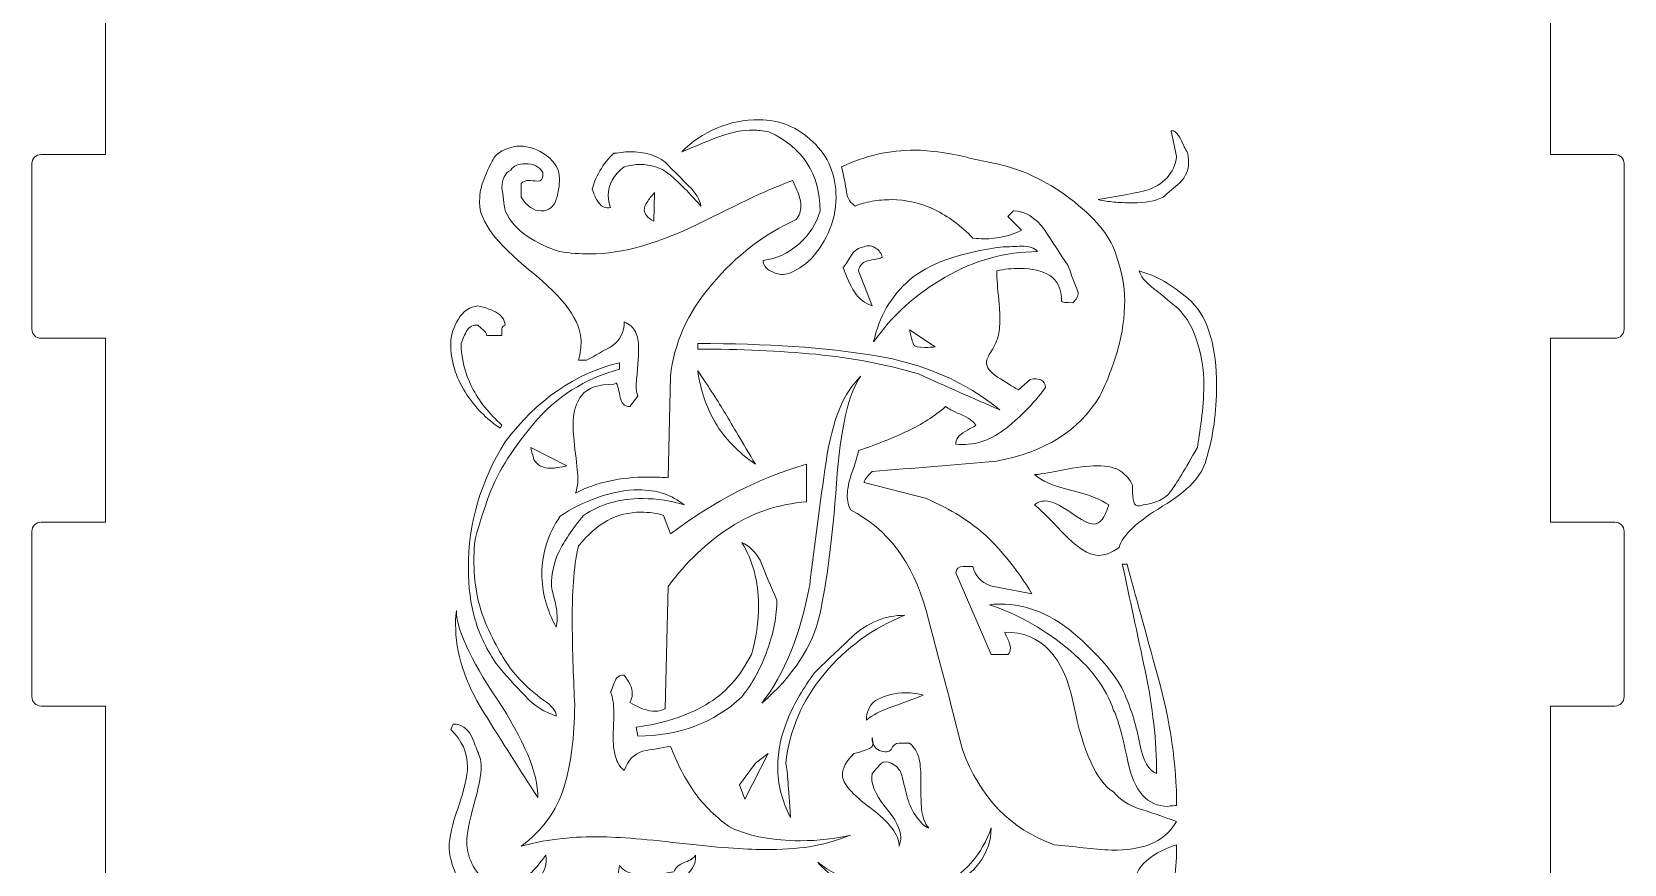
# Model space of a CAD drawing. Header units: inches. Extents: x 110 to 594, y -365 to 80.
# Drawn here: x 218.7 to 305.3, y -222.4 to -177.1 of the extents above; entities that cross this region are included whole.
import ezdxf

# ---------------------------------------------------------------- set-up
doc = ezdxf.new("R2010")
doc.units = ezdxf.units.IN
doc.header["$MEASUREMENT"] = 0
doc.layers.add('design4', color=7, linetype='Continuous')

# ---------------------------------------------------------------- blocks, each defined once
blk = doc.blocks.new('block 8')
at = {"layer": 'design4', "color": 7, "lineweight": 9}
blk.add_lwpolyline([(257.478, -218.871), (257.173, -218.088), (258.043, -216.914), (258.739, -216.392), (257.478, -218.871)], dxfattribs=at)
for points, knots in [([(259.782, -190.305), (259.492, -190.364), (259.195, -190.313), (258.891, -190.153), (258.586, -189.994), (258.448, -189.798), (258.477, -189.566), (259.202, -189.479), (259.847, -189.182), (260.412, -188.675), (260.978, -188.168), (261.362, -187.566), (261.565, -186.871), (261.565, -184.87), (260.637, -183.436), (258.782, -182.566), (258.434, -182.509), (258.158, -182.479), (257.956, -182.479), (257.347, -182.479), (256.753, -182.588), (256.173, -182.805), (255.593, -183.023), (254.883, -183.305), (254.043, -183.653), (254.593, -183.103), (255.231, -182.675), (255.956, -182.371), (256.68, -182.066), (257.449, -181.914), (258.26, -181.914), (259.361, -181.914), (260.332, -182.313), (261.174, -183.109), (262.013, -183.907), (262.434, -184.914), (262.434, -186.131), (262.434, -186.827), (262.289, -187.479), (262, -188.088), (261.477, -189.218), (260.739, -189.958), (259.782, -190.305)], [0, 0, 0, 0, 1, 1, 1, 2, 2, 2, 3, 3, 3, 4, 4, 4, 5, 5, 5, 6, 6, 6, 7, 7, 7, 8, 8, 8, 9, 9, 9, 10, 10, 10, 11, 11, 11, 12, 12, 12, 13, 13, 13, 14, 14, 14, 14]), ([(281.608, -184.262), (281.608, -184.639), (281.449, -185.001), (281.13, -185.349), (280.811, -185.61), (280.506, -185.87), (280.217, -186.131), (279.782, -186.335), (279.231, -186.436), (278.564, -186.436), (278.159, -186.436), (277.818, -186.421), (277.543, -186.393), (277.267, -186.364), (276.984, -186.32), (276.695, -186.262), (277.536, -186.117), (278.376, -185.958), (279.217, -185.783), (280.26, -185.465), (280.84, -184.842), (280.956, -183.914), (280.956, -183.914), (280.651, -182.523), (280.651, -182.523), (280.826, -182.465), (281.006, -182.631), (281.195, -183.023), (281.383, -183.414), (281.492, -183.625), (281.521, -183.653), (281.579, -183.798), (281.608, -184.001), (281.608, -184.262)], [0, 0, 0, 0, 1, 1, 1, 2, 2, 2, 3, 3, 3, 4, 4, 4, 5, 5, 5, 6, 6, 6, 7, 7, 7, 8, 8, 8, 9, 9, 9, 10, 10, 10, 11, 11, 11, 11]), ([(255.673, -190.87), (254.354, -192.436), (253.608, -194.103), (253.434, -195.871), (253.434, -195.871), (253.304, -201.392), (253.304, -201.392), (253.043, -201.364), (252.68, -201.349), (252.217, -201.349), (250.709, -201.349), (249.391, -201.638), (248.261, -202.219), (248.348, -201.986), (248.391, -201.74), (248.391, -201.479), (248.391, -201.218), (248.348, -200.755), (248.261, -200.088), (248.173, -199.421), (248.13, -198.914), (248.13, -198.566), (248.13, -197.842), (248.289, -197.284), (248.608, -196.893), (248.927, -196.501), (249.507, -196.305), (250.347, -196.305), (250.347, -196.305), (250.478, -196.219), (250.478, -196.219), (250.536, -196.305), (250.601, -196.545), (250.674, -196.936), (250.745, -197.327), (250.926, -197.522), (251.217, -197.522), (251.217, -197.522), (251.651, -196.957), (251.651, -196.957), (251.593, -196.813), (251.564, -196.581), (251.564, -196.262), (251.593, -195.943), (251.622, -195.617), (251.651, -195.284), (251.68, -194.951), (251.695, -194.625), (251.695, -194.305), (251.695, -193.987), (251.637, -193.704), (251.521, -193.458), (251.405, -193.212), (251.202, -193.03), (250.913, -192.914), (250.913, -193.465), (250.695, -193.9), (250.26, -194.218), (249.797, -194.48), (249.332, -194.74), (248.869, -195.001), (248.869, -195.001), (248.434, -195.001), (248.434, -195.001), (248.521, -194.595), (248.565, -194.247), (248.565, -193.957), (248.565, -192.885), (247.644, -191.61), (245.804, -190.131), (243.963, -188.653), (243.043, -187.421), (243.043, -186.436), (243.043, -186.291), (243.057, -186.096), (243.086, -185.849), (243.115, -185.603), (243.224, -185.262), (243.413, -184.827), (243.601, -184.392), (243.753, -184.095), (243.869, -183.935), (243.985, -183.777), (244.188, -183.639), (244.478, -183.523), (244.767, -183.407), (245.014, -183.349), (245.217, -183.349), (245.739, -183.349), (246.231, -183.523), (246.695, -183.871), (247.158, -184.219), (247.391, -184.639), (247.391, -185.132), (247.391, -185.451), (247.333, -185.82), (247.217, -186.24), (247.101, -186.661), (246.826, -186.871), (246.391, -186.871), (245.985, -186.871), (245.623, -186.625), (245.304, -186.131), (245.304, -186.131), (245.304, -185.392), (245.304, -185.392), (245.419, -185.277), (245.565, -185.218), (245.739, -185.218), (245.854, -185.218), (246.014, -185.234), (246.217, -185.262), (246.42, -185.262), (246.507, -185.103), (246.478, -184.784), (246.304, -184.465), (245.985, -184.305), (245.521, -184.305), (245.173, -184.305), (244.913, -184.421), (244.739, -184.653), (244.42, -184.827), (244.26, -185.146), (244.26, -185.61), (244.318, -186.045), (244.376, -186.465), (244.435, -186.871), (244.695, -187.421), (245.093, -187.878), (245.63, -188.24), (246.166, -188.603), (246.753, -188.885), (247.391, -189.088), (247.971, -189.175), (248.521, -189.218), (249.043, -189.218), (250.811, -189.218), (252.876, -188.625), (255.238, -187.436), (257.601, -186.248), (259.217, -185.509), (260.086, -185.218), (260.144, -185.364), (260.231, -185.574), (260.347, -185.849), (260.462, -186.125), (260.521, -186.378), (260.521, -186.61), (260.521, -186.871), (260.434, -187.117), (260.261, -187.349), (258.522, -188.132), (256.992, -189.305), (255.673, -190.87)], [0, 0, 0, 0, 1, 1, 1, 2, 2, 2, 3, 3, 3, 4, 4, 4, 5, 5, 5, 6, 6, 6, 7, 7, 7, 8, 8, 8, 9, 9, 9, 10, 10, 10, 11, 11, 11, 12, 12, 12, 13, 13, 13, 14, 14, 14, 15, 15, 15, 16, 16, 16, 17, 17, 17, 18, 18, 18, 19, 19, 19, 20, 20, 20, 21, 21, 21, 22, 22, 22, 23, 23, 23, 24, 24, 24, 25, 25, 25, 26, 26, 26, 27, 27, 27, 28, 28, 28, 29, 29, 29, 30, 30, 30, 31, 31, 31, 32, 32, 32, 33, 33, 33, 34, 34, 34, 35, 35, 35, 36, 36, 36, 37, 37, 37, 38, 38, 38, 39, 39, 39, 40, 40, 40, 41, 41, 41, 42, 42, 42, 43, 43, 43, 44, 44, 44, 45, 45, 45, 46, 46, 46, 47, 47, 47, 48, 48, 48, 49, 49, 49, 50, 50, 50, 51, 51, 51, 51]), ([(279.521, -221.327), (278.941, -221.544), (278.245, -221.653), (277.434, -221.653), (276.391, -221.566), (275.347, -221.465), (274.304, -221.349), (271.927, -220.509), (270.26, -218.783), (269.304, -216.175), (268.695, -213.74), (268.035, -211.219), (267.326, -208.61), (266.615, -206.001), (265.246, -204.175), (263.217, -203.132), (263.101, -202.9), (263.043, -202.639), (263.043, -202.349), (263.043, -202.001), (263.137, -201.559), (263.325, -201.022), (263.513, -200.486), (263.622, -200.117), (263.652, -199.914), (264.666, -199.566), (265.557, -199.212), (266.325, -198.849), (267.093, -198.487), (267.782, -198.045), (268.391, -197.522), (268.506, -197.61), (268.775, -197.748), (269.195, -197.936), (269.615, -198.124), (269.898, -198.32), (270.043, -198.523), (270.014, -198.552), (269.818, -198.668), (269.456, -198.871), (269.093, -199.074), (268.927, -199.305), (268.956, -199.566), (269.883, -199.653), (270.753, -199.392), (271.565, -198.784), (272.376, -198.175), (273.13, -197.407), (273.825, -196.479), (273.825, -196.277), (273.739, -196.139), (273.565, -196.066), (273.391, -195.994), (273.202, -195.986), (272.999, -196.044), (272.999, -196.044), (272.347, -196.61), (272.347, -196.61), (271.999, -196.407), (271.623, -196.175), (271.217, -195.914), (270.811, -195.653), (270.608, -195.378), (270.608, -195.088), (270.608, -194.972), (270.702, -194.77), (270.891, -194.48), (271.079, -194.19), (271.202, -193.907), (271.26, -193.631), (271.318, -193.356), (271.348, -193.016), (271.348, -192.61), (271.348, -192.523), (271.318, -192.153), (271.26, -191.501), (271.202, -190.849), (271.173, -190.392), (271.173, -190.131), (271.579, -190.044), (271.999, -190.001), (272.434, -190.001), (273.1, -190.001), (273.644, -190.131), (274.064, -190.392), (274.485, -190.653), (274.695, -191.117), (274.695, -191.783), (274.724, -191.842), (274.927, -191.87), (275.304, -191.87), (275.507, -191.697), (275.609, -191.509), (275.609, -191.305), (275.405, -190.813), (275.217, -190.32), (275.043, -189.827), (274.608, -189.19), (274.188, -188.552), (273.782, -187.914), (273.26, -187.218), (272.695, -186.871), (272.086, -186.871), (272.086, -186.871), (271.782, -187.175), (271.782, -187.175), (271.782, -187.175), (272.521, -187.914), (272.521, -187.914), (271.941, -188.233), (271.246, -188.392), (270.434, -188.392), (270.318, -188.392), (270.13, -188.378), (269.869, -188.349), (269.231, -187.682), (268.536, -187.168), (267.782, -186.805), (267.028, -186.444), (266.245, -186.262), (265.434, -186.262), (265.086, -186.262), (264.739, -186.291), (264.391, -186.349), (264.043, -186.407), (263.739, -186.495), (263.478, -186.61), (263.217, -186.465), (263.057, -186.204), (262.999, -185.827), (262.941, -185.451), (262.854, -185.001), (262.738, -184.479), (264.014, -183.871), (265.348, -183.566), (266.739, -183.566), (267.087, -183.566), (267.572, -183.61), (268.195, -183.696), (268.818, -183.784), (269.318, -183.885), (269.695, -184.001), (269.695, -184.001), (270.913, -184.262), (270.913, -184.262), (272.419, -184.552), (273.832, -185.196), (275.152, -186.197), (276.47, -187.197), (277.297, -188.183), (277.63, -189.153), (277.963, -190.125), (278.13, -190.987), (278.13, -191.74), (278.13, -192.639), (278.006, -193.523), (277.76, -194.392), (277.514, -195.262), (277.188, -196.117), (276.782, -196.957), (275.622, -198.842), (273.753, -200.016), (271.173, -200.48), (268.913, -200.682), (266.652, -200.87), (264.391, -201.045), (264.101, -201.335), (263.956, -201.538), (263.956, -201.653), (263.956, -201.653), (267.347, -202.522), (267.347, -202.522), (268.68, -203.103), (269.767, -203.783), (270.608, -204.566), (271.448, -205.349), (272.274, -206.392), (273.087, -207.696), (272.332, -207.552), (271.579, -207.407), (270.825, -207.262), (270.304, -207.06), (269.985, -206.712), (269.869, -206.218), (269.695, -206.218), (269.521, -206.218), (269.347, -206.218), (269.086, -206.218), (268.956, -206.335), (268.956, -206.566), (268.956, -206.566), (270.869, -211.001), (270.869, -211.001), (270.869, -211.001), (271.782, -211.001), (271.782, -211.001), (271.869, -210.914), (271.913, -210.798), (271.913, -210.653), (271.913, -210.508), (271.862, -210.335), (271.76, -210.131), (271.658, -209.929), (271.608, -209.813), (271.608, -209.783), (273.579, -209.783), (274.826, -211.088), (275.347, -213.696), (275.869, -216.306), (276.593, -217.9), (277.521, -218.479), (277.897, -218.914), (278.362, -219.218), (278.912, -219.392), (279.463, -219.566), (280.144, -219.798), (280.956, -220.088), (280.579, -220.697), (280.101, -221.109), (279.521, -221.327)], [0, 0, 0, 0, 1, 1, 1, 2, 2, 2, 3, 3, 3, 4, 4, 4, 5, 5, 5, 6, 6, 6, 7, 7, 7, 8, 8, 8, 9, 9, 9, 10, 10, 10, 11, 11, 11, 12, 12, 12, 13, 13, 13, 14, 14, 14, 15, 15, 15, 16, 16, 16, 17, 17, 17, 18, 18, 18, 19, 19, 19, 20, 20, 20, 21, 21, 21, 22, 22, 22, 23, 23, 23, 24, 24, 24, 25, 25, 25, 26, 26, 26, 27, 27, 27, 28, 28, 28, 29, 29, 29, 30, 30, 30, 31, 31, 31, 32, 32, 32, 33, 33, 33, 34, 34, 34, 35, 35, 35, 36, 36, 36, 37, 37, 37, 38, 38, 38, 39, 39, 39, 40, 40, 40, 41, 41, 41, 42, 42, 42, 43, 43, 43, 44, 44, 44, 45, 45, 45, 46, 46, 46, 47, 47, 47, 48, 48, 48, 49, 49, 49, 50, 50, 50, 51, 51, 51, 52, 52, 52, 53, 53, 53, 54, 54, 54, 55, 55, 55, 56, 56, 56, 57, 57, 57, 58, 58, 58, 59, 59, 59, 60, 60, 60, 61, 61, 61, 62, 62, 62, 63, 63, 63, 64, 64, 64, 65, 65, 65, 66, 66, 66, 67, 67, 67, 68, 68, 68, 69, 69, 69, 70, 70, 70, 71, 71, 71, 72, 72, 72, 73, 73, 73, 73]), ([(253.326, -184.849), (252.905, -184.516), (252.376, -184.349), (251.739, -184.349), (251.506, -184.349), (251.231, -184.392), (250.913, -184.479), (250.333, -184.914), (250.043, -185.435), (250.043, -186.045), (250.043, -186.248), (250.087, -186.465), (250.174, -186.696), (249.912, -186.726), (249.71, -186.653), (249.565, -186.479), (249.42, -186.305), (249.289, -186.045), (249.174, -185.697), (249.232, -185.407), (249.369, -185.074), (249.586, -184.697), (249.804, -184.32), (250.057, -184.001), (250.347, -183.74), (250.435, -183.74), (250.565, -183.726), (250.738, -183.696), (250.913, -183.668), (251.071, -183.653), (251.217, -183.653), (251.999, -183.653), (252.637, -183.842), (253.13, -184.219), (253.623, -184.711), (254.057, -185.146), (254.434, -185.523), (254.81, -185.9), (255.028, -186.262), (255.087, -186.61), (254.332, -185.77), (253.745, -185.183), (253.326, -184.849)], [0, 0, 0, 0, 1, 1, 1, 2, 2, 2, 3, 3, 3, 4, 4, 4, 5, 5, 5, 6, 6, 6, 7, 7, 7, 8, 8, 8, 9, 9, 9, 10, 10, 10, 11, 11, 11, 12, 12, 12, 13, 13, 13, 14, 14, 14, 14]), ([(252.522, -187.436), (252.174, -187.233), (251.999, -187.03), (251.999, -186.827), (251.999, -186.683), (252.05, -186.538), (252.152, -186.393), (252.253, -186.248), (252.391, -186.074), (252.565, -185.87), (252.565, -185.87), (252.522, -187.436), (252.522, -187.436)], [0, 0, 0, 0, 1, 1, 1, 2, 2, 2, 3, 3, 3, 4, 4, 4, 4]), ([(264.26, -189.566), (263.912, -189.625), (263.709, -189.813), (263.652, -190.131), (263.652, -190.131), (264.391, -192.045), (264.391, -192.045), (263.985, -191.9), (263.666, -191.646), (263.434, -191.284), (263.202, -190.921), (262.999, -190.479), (262.826, -189.958), (262.913, -189.842), (263.05, -189.632), (263.239, -189.327), (263.427, -189.023), (263.666, -188.856), (263.956, -188.827), (264.187, -188.74), (264.397, -188.761), (264.586, -188.892), (264.774, -189.023), (264.898, -189.19), (264.956, -189.393), (264.84, -189.45), (264.608, -189.508), (264.26, -189.566)], [0, 0, 0, 0, 1, 1, 1, 2, 2, 2, 3, 3, 3, 4, 4, 4, 5, 5, 5, 6, 6, 6, 7, 7, 7, 8, 8, 8, 9, 9, 9, 9]), ([(268.369, -190.479), (266.76, -191.407), (265.463, -192.581), (264.477, -194.001), (264.767, -192.639), (265.419, -191.516), (266.434, -190.631), (267.448, -189.747), (269.144, -189.147), (271.521, -188.827), (271.84, -188.827), (272.173, -188.813), (272.521, -188.783), (272.927, -188.783), (273.217, -188.885), (273.391, -189.088), (271.651, -189.088), (269.978, -189.552), (268.369, -190.479)], [0, 0, 0, 0, 1, 1, 1, 2, 2, 2, 3, 3, 3, 4, 4, 4, 5, 5, 5, 6, 6, 6, 6]), ([(280.195, -202.936), (278.818, -203.762), (278.028, -204.508), (277.826, -205.175), (277.448, -205.465), (277.071, -205.61), (276.695, -205.61), (276.174, -205.61), (275.521, -205.19), (274.738, -204.349), (273.956, -203.508), (273.448, -203.016), (273.217, -202.87), (273.391, -202.726), (273.593, -202.653), (273.825, -202.653), (274.144, -202.653), (274.6, -202.864), (275.195, -203.284), (275.789, -203.704), (276.202, -203.914), (276.434, -203.914), (276.782, -203.914), (277.058, -203.566), (277.26, -202.87), (276.883, -202.581), (276.217, -202.321), (275.261, -202.088), (274.304, -201.856), (273.623, -201.566), (273.217, -201.218), (273.419, -201.218), (273.919, -201.139), (274.717, -200.979), (275.513, -200.821), (276.144, -200.74), (276.608, -200.74), (277.217, -200.74), (277.658, -200.842), (277.934, -201.045), (278.21, -201.248), (278.419, -201.494), (278.564, -201.784), (278.564, -201.929), (278.564, -202.059), (278.564, -202.175), (278.564, -202.465), (278.601, -202.675), (278.673, -202.806), (278.746, -202.936), (278.898, -202.957), (279.13, -202.87), (279.825, -202.784), (280.326, -202.538), (280.63, -202.131), (280.934, -201.726), (281.419, -200.929), (282.087, -199.74), (282.144, -199.364), (282.217, -198.864), (282.304, -198.24), (282.391, -197.617), (282.434, -197.001), (282.434, -196.392), (282.434, -195.465), (282.296, -194.61), (282.021, -193.827), (281.746, -193.044), (281.354, -192.444), (280.847, -192.023), (280.34, -191.603), (279.913, -191.255), (279.565, -190.979), (279.217, -190.704), (278.999, -190.421), (278.912, -190.131), (279.492, -190.305), (280, -190.53), (280.434, -190.805), (280.869, -191.081), (281.304, -191.407), (281.739, -191.783), (282.231, -192.277), (282.586, -192.914), (282.804, -193.697), (283.021, -194.48), (283.13, -195.364), (283.13, -196.349), (283.13, -197.827), (282.941, -199.175), (282.565, -200.392), (282.362, -201.262), (281.571, -202.11), (280.195, -202.936)], [0, 0, 0, 0, 1, 1, 1, 2, 2, 2, 3, 3, 3, 4, 4, 4, 5, 5, 5, 6, 6, 6, 7, 7, 7, 8, 8, 8, 9, 9, 9, 10, 10, 10, 11, 11, 11, 12, 12, 12, 13, 13, 13, 14, 14, 14, 15, 15, 15, 16, 16, 16, 17, 17, 17, 18, 18, 18, 19, 19, 19, 20, 20, 20, 21, 21, 21, 22, 22, 22, 23, 23, 23, 24, 24, 24, 25, 25, 25, 26, 26, 26, 27, 27, 27, 28, 28, 28, 29, 29, 29, 30, 30, 30, 31, 31, 31, 31]), ([(244.26, -193.283), (244.26, -193.385), (244.26, -193.509), (244.26, -193.653), (244.26, -193.653), (243.434, -193.653), (243.434, -193.653), (243.434, -193.566), (243.369, -193.465), (243.239, -193.349), (243.108, -193.233), (243.014, -193.146), (242.956, -193.088), (242.696, -193.059), (242.5, -193.153), (242.369, -193.37), (242.239, -193.588), (242.13, -193.827), (242.043, -194.088), (242.043, -194.9), (242.239, -195.69), (242.63, -196.458), (243.022, -197.226), (243.565, -197.914), (244.26, -198.523), (244.26, -198.523), (244.174, -198.696), (244.174, -198.696), (243.42, -198.204), (242.782, -197.544), (242.261, -196.718), (241.739, -195.892), (241.478, -195.016), (241.478, -194.088), (241.478, -193.653), (241.615, -193.212), (241.891, -192.762), (242.166, -192.313), (242.521, -192.074), (242.956, -192.045), (243.275, -192.103), (243.593, -192.211), (243.912, -192.37), (244.231, -192.53), (244.405, -192.769), (244.435, -193.088), (244.318, -193.117), (244.26, -193.182), (244.26, -193.283)], [0, 0, 0, 0, 1, 1, 1, 2, 2, 2, 3, 3, 3, 4, 4, 4, 5, 5, 5, 6, 6, 6, 7, 7, 7, 8, 8, 8, 9, 9, 9, 10, 10, 10, 11, 11, 11, 12, 12, 12, 13, 13, 13, 14, 14, 14, 15, 15, 15, 16, 16, 16, 16]), ([(267.26, -194.305), (266.912, -194.305), (266.709, -194.247), (266.652, -194.132), (266.593, -194.016), (266.521, -193.755), (266.434, -193.349), (266.434, -193.349), (267.825, -194.262), (267.825, -194.262), (267.68, -194.291), (267.492, -194.305), (267.26, -194.305)], [0, 0, 0, 0, 1, 1, 1, 2, 2, 2, 3, 3, 3, 4, 4, 4, 4]), ([(266.912, -195.74), (265.144, -195.218), (263.282, -194.864), (261.326, -194.675), (259.369, -194.486), (257.231, -194.392), (254.912, -194.392), (254.912, -194.392), (254.912, -194.088), (254.912, -194.088), (258.652, -194.088), (261.854, -194.305), (264.521, -194.74), (267.187, -195.175), (269.462, -196.161), (271.348, -197.697), (269.869, -197.059), (268.391, -196.407), (266.912, -195.74)], [0, 0, 0, 0, 1, 1, 1, 2, 2, 2, 3, 3, 3, 4, 4, 4, 5, 5, 5, 6, 6, 6, 6]), ([(245.978, -198.457), (244.745, -199.921), (243.912, -201.291), (243.478, -202.566), (243.043, -203.842), (242.811, -204.61), (242.782, -204.871), (242.753, -205.131), (242.739, -205.522), (242.739, -206.045), (242.739, -207.32), (243.006, -208.53), (243.543, -209.675), (244.079, -210.82), (244.593, -211.661), (245.086, -212.196), (245.579, -212.733), (246.057, -213.161), (246.521, -213.479), (246.985, -213.798), (247.217, -214.088), (247.217, -214.349), (246.609, -214.175), (246.036, -213.805), (245.5, -213.24), (244.963, -212.675), (244.463, -212.117), (244, -211.567), (243.449, -210.784), (243.05, -209.965), (242.804, -209.11), (242.557, -208.255), (242.434, -207.32), (242.434, -206.305), (242.434, -203.871), (243.101, -201.581), (244.435, -199.436), (246.174, -197.146), (248.246, -195.712), (250.652, -195.131), (250.652, -195.131), (250.652, -195.479), (250.652, -195.479), (248.767, -196.001), (247.209, -196.994), (245.978, -198.457)], [0, 0, 0, 0, 1, 1, 1, 2, 2, 2, 3, 3, 3, 4, 4, 4, 5, 5, 5, 6, 6, 6, 7, 7, 7, 8, 8, 8, 9, 9, 9, 10, 10, 10, 11, 11, 11, 12, 12, 12, 13, 13, 13, 14, 14, 14, 15, 15, 15, 15]), ([(255.869, -198.393), (255.376, -197.552), (255.057, -196.61), (254.912, -195.566), (255.522, -196.465), (256.021, -197.24), (256.412, -197.892), (256.804, -198.545), (257.347, -199.465), (258.043, -200.653), (257.086, -199.987), (256.361, -199.233), (255.869, -198.393)], [0, 0, 0, 0, 1, 1, 1, 2, 2, 2, 3, 3, 3, 4, 4, 4, 4]), ([(262.456, -201.696), (262.239, -204.711), (261.934, -207.088), (261.543, -208.827), (261.152, -210.566), (260.101, -212.175), (258.391, -213.653), (259.637, -212.059), (260.507, -209.914), (260.999, -207.218), (261.26, -205.016), (261.557, -202.784), (261.891, -200.523), (262.224, -198.262), (262.854, -196.711), (263.782, -195.871), (263.115, -196.74), (262.674, -198.683), (262.456, -201.696)], [0, 0, 0, 0, 1, 1, 1, 2, 2, 2, 3, 3, 3, 4, 4, 4, 5, 5, 5, 6, 6, 6, 6]), ([(246.912, -200.87), (246.478, -200.87), (246.174, -200.712), (245.999, -200.392), (245.941, -200.19), (245.884, -199.972), (245.826, -199.74), (245.826, -199.74), (247.782, -200.74), (247.782, -200.74), (247.435, -200.827), (247.145, -200.87), (246.912, -200.87)], [0, 0, 0, 0, 1, 1, 1, 2, 2, 2, 3, 3, 3, 4, 4, 4, 4]), ([(260.978, -221.457), (260.296, -221.559), (259.463, -221.61), (258.477, -221.61), (257.462, -221.61), (255.941, -221.494), (253.913, -221.262), (251.883, -221.03), (250.362, -220.914), (249.347, -220.914), (248.68, -220.914), (247.985, -220.957), (247.26, -221.045), (246.536, -221.132), (245.884, -221.262), (245.304, -221.436), (246.463, -220.567), (247.239, -219.501), (247.63, -218.24), (248.022, -216.979), (248.217, -215.479), (248.217, -213.74), (248.188, -213.103), (248.159, -212.407), (248.13, -211.653), (248.101, -210.9), (248.086, -209.914), (248.086, -208.697), (248.086, -208.146), (248.115, -207.508), (248.173, -206.783), (248.231, -206.059), (248.318, -205.494), (248.434, -205.088), (248.927, -204.479), (249.449, -204.022), (250, -203.719), (250.55, -203.414), (251.159, -203.262), (251.826, -203.262), (252.26, -203.262), (252.666, -203.32), (253.043, -203.435), (253.043, -203.435), (253.434, -204.436), (253.434, -204.436), (255.811, -202.639), (258.275, -201.378), (260.826, -200.653), (260.826, -200.653), (260.826, -202.697), (260.826, -202.697), (259.318, -202.813), (257.934, -203.277), (256.674, -204.088), (255.413, -204.9), (254.289, -205.972), (253.304, -207.306), (253.304, -207.306), (253.13, -213.957), (253.13, -213.957), (252.956, -214.044), (252.782, -214.088), (252.608, -214.088), (252.202, -214.088), (251.739, -213.929), (251.217, -213.609), (251.304, -213.465), (251.347, -213.32), (251.347, -213.175), (251.347, -212.972), (251.311, -212.799), (251.239, -212.653), (251.166, -212.508), (251.057, -212.335), (250.913, -212.132), (250.652, -212.103), (250.47, -212.24), (250.369, -212.544), (250.267, -212.849), (250.202, -213.016), (250.174, -213.045), (250.289, -213.364), (250.347, -213.74), (250.347, -214.175), (250.347, -214.465), (250.333, -214.886), (250.304, -215.436), (250.304, -215.842), (250.347, -216.212), (250.435, -216.545), (250.521, -216.878), (250.68, -217.131), (250.913, -217.305), (251.115, -216.755), (251.449, -216.407), (251.912, -216.262), (252.405, -216.175), (252.912, -216.088), (253.434, -216.001), (253.782, -216.929), (254.217, -217.762), (254.739, -218.501), (255.26, -219.24), (255.927, -219.886), (256.738, -220.436), (257.782, -220.9), (259.028, -221.132), (260.478, -221.132), (261.492, -221.132), (262.405, -221.03), (263.217, -220.827), (262.405, -221.147), (261.659, -221.356), (260.978, -221.457)], [0, 0, 0, 0, 1, 1, 1, 2, 2, 2, 3, 3, 3, 4, 4, 4, 5, 5, 5, 6, 6, 6, 7, 7, 7, 8, 8, 8, 9, 9, 9, 10, 10, 10, 11, 11, 11, 12, 12, 12, 13, 13, 13, 14, 14, 14, 15, 15, 15, 16, 16, 16, 17, 17, 17, 18, 18, 18, 19, 19, 19, 20, 20, 20, 21, 21, 21, 22, 22, 22, 23, 23, 23, 24, 24, 24, 25, 25, 25, 26, 26, 26, 27, 27, 27, 28, 28, 28, 29, 29, 29, 30, 30, 30, 31, 31, 31, 32, 32, 32, 33, 33, 33, 34, 34, 34, 35, 35, 35, 36, 36, 36, 37, 37, 37, 38, 38, 38, 38]), ([(251.912, -202.522), (250.666, -202.522), (249.593, -202.827), (248.696, -203.435), (248.086, -204.19), (247.644, -204.842), (247.369, -205.392), (247.094, -205.943), (246.956, -206.581), (246.956, -207.306), (247.014, -207.596), (247.079, -207.871), (247.151, -208.131), (247.224, -208.392), (247.26, -208.682), (247.26, -209.001), (247.26, -209.234), (247.246, -209.407), (247.217, -209.523), (246.695, -208.566), (246.434, -207.596), (246.434, -206.61), (246.434, -205.479), (246.767, -204.436), (247.435, -203.48), (248.014, -203.074), (248.696, -202.733), (249.478, -202.458), (250.26, -202.182), (250.999, -202.044), (251.695, -202.044), (252.68, -202.044), (253.506, -202.321), (254.173, -202.87), (253.478, -202.639), (252.723, -202.522), (251.912, -202.522)], [0, 0, 0, 0, 1, 1, 1, 2, 2, 2, 3, 3, 3, 4, 4, 4, 5, 5, 5, 6, 6, 6, 7, 7, 7, 8, 8, 8, 9, 9, 9, 10, 10, 10, 11, 11, 11, 12, 12, 12, 12]), ([(258.695, -210.762), (258.347, -211.733), (257.883, -212.581), (257.304, -213.306), (255.796, -214.726), (253.913, -215.436), (251.651, -215.436), (251.651, -215.436), (251.564, -214.957), (251.564, -214.957), (253.043, -214.755), (254.304, -214.349), (255.347, -213.74), (256.391, -213.131), (257.217, -212.218), (257.826, -211.001), (258.087, -210.131), (258.217, -209.234), (258.217, -208.305), (258.217, -207.03), (257.912, -205.9), (257.304, -204.914), (257.709, -205.088), (258.043, -205.407), (258.304, -205.87), (258.593, -206.595), (258.898, -207.32), (259.217, -208.044), (259.217, -208.886), (259.043, -209.791), (258.695, -210.762)], [0, 0, 0, 0, 1, 1, 1, 2, 2, 2, 3, 3, 3, 4, 4, 4, 5, 5, 5, 6, 6, 6, 7, 7, 7, 8, 8, 8, 9, 9, 9, 10, 10, 10, 10]), ([(280.478, -219.262), (279.376, -219.262), (278.652, -218.451), (278.304, -216.827), (277.956, -215.204), (277.695, -214.277), (277.521, -214.044), (277.144, -212.827), (276.275, -211.675), (274.913, -210.588), (273.55, -209.501), (272.173, -208.74), (270.782, -208.305), (270.898, -208.276), (271.086, -208.262), (271.348, -208.262), (272.854, -208.262), (274.267, -208.857), (275.586, -210.045), (276.905, -211.233), (277.753, -212.269), (278.13, -213.153), (278.507, -214.037), (278.782, -214.943), (278.956, -215.871), (279.13, -216.798), (279.434, -217.334), (279.869, -217.479), (279.869, -215.74), (279.659, -213.871), (279.239, -211.87), (278.818, -209.871), (278.405, -207.943), (277.999, -206.088), (277.999, -206.088), (278.261, -206.088), (278.261, -206.088), (278.695, -207.711), (279.253, -209.748), (279.934, -212.196), (280.615, -214.646), (280.956, -216.987), (280.956, -219.218), (280.84, -219.218), (280.68, -219.233), (280.478, -219.262)], [0, 0, 0, 0, 1, 1, 1, 2, 2, 2, 3, 3, 3, 4, 4, 4, 5, 5, 5, 6, 6, 6, 7, 7, 7, 8, 8, 8, 9, 9, 9, 10, 10, 10, 11, 11, 11, 12, 12, 12, 13, 13, 13, 14, 14, 14, 15, 15, 15, 15]), ([(243.261, -214.132), (242.246, -212.508), (241.739, -210.914), (241.739, -209.349), (241.739, -209.03), (241.753, -208.784), (241.782, -208.61), (241.782, -209.595), (242.521, -211.204), (244, -213.436), (245.478, -215.668), (246.217, -217.451), (246.217, -218.783), (245.261, -217.305), (244.275, -215.755), (243.261, -214.132)], [0, 0, 0, 0, 1, 1, 1, 2, 2, 2, 3, 3, 3, 4, 4, 4, 5, 5, 5, 5]), ([(261.782, -212.066), (260.593, -213.501), (259.897, -215.117), (259.695, -216.914), (259.753, -217.175), (259.796, -217.522), (259.826, -217.957), (259.854, -218.392), (259.897, -219.03), (259.956, -219.871), (259.492, -218.972), (259.26, -218.059), (259.26, -217.131), (259.26, -216.262), (259.441, -215.392), (259.804, -214.522), (260.166, -213.653), (260.652, -212.813), (261.26, -212.001), (261.782, -211.479), (262.463, -210.827), (263.304, -210.045), (264.144, -209.262), (265.101, -208.87), (266.173, -208.87), (264.434, -209.566), (262.971, -210.632), (261.782, -212.066)], [0, 0, 0, 0, 1, 1, 1, 2, 2, 2, 3, 3, 3, 4, 4, 4, 5, 5, 5, 6, 6, 6, 7, 7, 7, 8, 8, 8, 9, 9, 9, 9]), ([(265.412, -213.871), (264.847, -214.073), (264.405, -214.305), (264.087, -214.567), (264.087, -214.044), (264.296, -213.668), (264.717, -213.436), (265.137, -213.204), (265.637, -213.088), (266.217, -213.088), (266.593, -213.088), (266.912, -213.131), (267.174, -213.218), (266.564, -213.451), (265.977, -213.668), (265.412, -213.871)], [0, 0, 0, 0, 1, 1, 1, 2, 2, 2, 3, 3, 3, 4, 4, 4, 5, 5, 5, 5]), ([(246.304, -223.11), (246.014, -223.414), (245.579, -223.74), (245, -224.088), (244.188, -224.088), (243.485, -224.008), (242.891, -223.849), (242.297, -223.69), (241.898, -223.342), (241.695, -222.805), (241.492, -222.269), (241.391, -221.827), (241.391, -221.479), (241.391, -220.987), (241.557, -220.255), (241.891, -219.284), (242.224, -218.313), (242.391, -217.595), (242.391, -217.131), (242.391, -216.349), (242.087, -215.668), (241.478, -215.087), (241.478, -215.087), (241.608, -214.784), (241.608, -214.784), (242.043, -214.784), (242.376, -215.001), (242.608, -215.436), (242.753, -215.813), (242.876, -216.124), (242.978, -216.37), (243.079, -216.617), (243.13, -216.842), (243.13, -217.044), (243.13, -217.538), (242.999, -218.247), (242.739, -219.175), (242.478, -220.103), (242.348, -220.784), (242.348, -221.218), (242.348, -221.595), (242.441, -221.979), (242.63, -222.37), (242.818, -222.762), (243.086, -223.103), (243.434, -223.392), (243.695, -223.538), (243.97, -223.61), (244.26, -223.61), (244.637, -223.61), (245.021, -223.479), (245.412, -223.219), (245.804, -222.957), (246.217, -222.523), (246.652, -221.914), (246.71, -222.408), (246.593, -222.805), (246.304, -223.11)], [0, 0, 0, 0, 1, 1, 1, 2, 2, 2, 3, 3, 3, 4, 4, 4, 5, 5, 5, 6, 6, 6, 7, 7, 7, 8, 8, 8, 9, 9, 9, 10, 10, 10, 11, 11, 11, 12, 12, 12, 13, 13, 13, 14, 14, 14, 15, 15, 15, 16, 16, 16, 17, 17, 17, 18, 18, 18, 19, 19, 19, 19]), ([(266.869, -219.914), (266.608, -219.566), (266.427, -219.204), (266.325, -218.827), (266.223, -218.451), (266.115, -218.016), (265.999, -217.522), (265.883, -217.233), (265.695, -217.03), (265.434, -216.914), (265.202, -216.798), (265.021, -216.805), (264.891, -216.936), (264.761, -217.066), (264.593, -217.248), (264.391, -217.479), (264.304, -218.001), (264.543, -218.603), (265.108, -219.284), (265.674, -219.965), (265.956, -220.522), (265.956, -220.957), (265.956, -221.045), (265.927, -221.204), (265.869, -221.436), (265.869, -220.827), (265.354, -220.139), (264.326, -219.37), (263.296, -218.603), (262.782, -218.001), (262.782, -217.567), (262.782, -217.19), (262.984, -216.798), (263.391, -216.392), (263.854, -216.277), (264.158, -216.175), (264.304, -216.088), (264.448, -216.001), (264.477, -215.813), (264.391, -215.523), (264.391, -215.871), (264.528, -216.103), (264.804, -216.218), (265.079, -216.335), (265.289, -216.32), (265.434, -216.175), (265.521, -215.943), (265.666, -215.827), (265.869, -215.827), (266.072, -215.827), (266.261, -215.827), (266.434, -215.827), (266.695, -216.06), (266.861, -216.32), (266.934, -216.609), (267.006, -216.9), (267.043, -217.262), (267.043, -217.697), (267.043, -217.697), (267.043, -218.436), (267.043, -218.436), (267.043, -218.668), (267.057, -218.994), (267.087, -219.414), (267.115, -219.835), (267.245, -220.175), (267.478, -220.436), (267.333, -220.436), (267.13, -220.262), (266.869, -219.914)], [0, 0, 0, 0, 1, 1, 1, 2, 2, 2, 3, 3, 3, 4, 4, 4, 5, 5, 5, 6, 6, 6, 7, 7, 7, 8, 8, 8, 9, 9, 9, 10, 10, 10, 11, 11, 11, 12, 12, 12, 13, 13, 13, 14, 14, 14, 15, 15, 15, 16, 16, 16, 17, 17, 17, 18, 18, 18, 19, 19, 19, 20, 20, 20, 21, 21, 21, 22, 22, 22, 23, 23, 23, 23]), ([(270.195, -222.37), (269.746, -222.965), (268.897, -223.581), (267.652, -224.218), (267.217, -224.305), (266.767, -224.349), (266.304, -224.349), (265.405, -224.349), (264.506, -224.168), (263.608, -223.806), (262.709, -223.443), (261.985, -222.943), (261.434, -222.305), (262.071, -222.798), (262.782, -223.175), (263.564, -223.436), (264.347, -223.697), (265.173, -223.827), (266.043, -223.827), (266.739, -223.827), (267.42, -223.74), (268.086, -223.567), (268.724, -223.305), (269.289, -222.892), (269.782, -222.327), (270.275, -221.762), (270.637, -221.132), (270.869, -220.436), (270.869, -221.132), (270.644, -221.777), (270.195, -222.37)], [0, 0, 0, 0, 1, 1, 1, 2, 2, 2, 3, 3, 3, 4, 4, 4, 5, 5, 5, 6, 6, 6, 7, 7, 7, 8, 8, 8, 9, 9, 9, 10, 10, 10, 10]), ([(280.847, -223.153), (280.775, -223.718), (280.623, -224.175), (280.391, -224.523), (280.303, -224.465), (280.144, -224.436), (279.913, -224.436), (279.913, -224.436), (279.391, -224.436), (279.391, -224.436), (279.014, -224.436), (278.739, -224.335), (278.564, -224.132), (278.564, -223.349), (278.767, -222.755), (279.173, -222.349), (279.579, -221.943), (280.173, -221.61), (280.956, -221.349), (280.956, -221.987), (280.919, -222.588), (280.847, -223.153)], [0, 0, 0, 0, 1, 1, 1, 2, 2, 2, 3, 3, 3, 4, 4, 4, 5, 5, 5, 6, 6, 6, 7, 7, 7, 7]), ([(253.999, -223.219), (253.506, -223.479), (253.028, -223.726), (252.565, -223.957), (252.42, -224.074), (252.245, -224.132), (252.043, -224.132), (251.81, -224.132), (251.579, -224.081), (251.347, -223.979), (251.115, -223.878), (250.826, -223.74), (250.478, -223.567), (250.478, -223.567), (250.652, -222.479), (250.652, -222.479), (250.796, -222.653), (250.956, -222.777), (251.13, -222.849), (251.304, -222.922), (251.608, -222.957), (252.043, -222.957), (252.332, -222.957), (252.586, -222.951), (252.804, -222.936), (253.021, -222.922), (253.289, -222.886), (253.608, -222.827), (253.695, -222.596), (253.898, -222.421), (254.217, -222.305), (254.536, -222.19), (254.724, -222.06), (254.782, -221.914), (254.84, -222.408), (254.579, -222.842), (253.999, -223.219)], [0, 0, 0, 0, 1, 1, 1, 2, 2, 2, 3, 3, 3, 4, 4, 4, 5, 5, 5, 6, 6, 6, 7, 7, 7, 8, 8, 8, 9, 9, 9, 10, 10, 10, 11, 11, 11, 12, 12, 12, 12])]:
    blk.add_open_spline(points, degree=3, knots=knots, dxfattribs=at)
blk = doc.blocks.new('block 9')
at = {"layer": 'design4', "color": 1, "lineweight": 9}
blk.add_open_spline([(218.695, -53.803), (218.695, -53.803), (222.696, -53.803), (222.696, -53.803), (222.696, -53.803), (222.696, -63.804), (222.696, -63.804), (222.696, -63.804), (219.196, -63.804), (219.196, -63.804), (218.92, -63.804), (218.696, -64.028), (218.696, -64.305), (218.696, -64.305), (218.696, -73.305), (218.696, -73.305), (218.696, -73.581), (218.92, -73.805), (219.196, -73.805), (219.196, -73.805), (222.696, -73.805), (222.696, -73.805), (222.696, -73.805), (222.696, -83.805), (222.696, -83.805), (222.696, -83.805), (219.196, -83.805), (219.196, -83.805), (218.92, -83.805), (218.696, -84.028), (218.696, -84.304), (218.696, -86.011), (218.696, -91.597), (218.696, -93.304), (218.696, -93.58), (218.92, -93.804), (219.196, -93.804), (219.196, -93.804), (222.696, -93.804), (222.696, -93.804), (222.696, -93.804), (222.696, -103.805), (222.696, -103.805), (222.696, -103.805), (219.196, -103.805), (219.196, -103.805), (218.92, -103.805), (218.696, -104.028), (218.696, -104.304), (218.696, -106.011), (218.696, -111.597), (218.696, -113.304), (218.696, -113.581), (218.92, -113.804), (219.196, -113.804), (219.196, -113.804), (222.696, -113.804), (222.696, -113.804), (222.696, -113.804), (222.696, -123.805), (222.696, -123.805), (222.696, -123.805), (219.196, -123.805), (219.196, -123.805), (218.92, -123.805), (218.696, -124.029), (218.696, -124.304), (218.696, -124.304), (218.696, -133.304), (218.696, -133.304), (218.696, -133.58), (218.92, -133.804), (219.196, -133.804), (219.196, -133.804), (222.696, -133.804), (222.696, -133.804), (222.696, -133.804), (222.696, -143.804), (222.696, -143.804), (222.696, -143.804), (219.196, -143.804), (219.196, -143.804), (218.92, -143.804), (218.696, -144.028), (218.696, -144.304), (218.696, -144.304), (218.696, -153.304), (218.696, -153.304), (218.696, -153.581), (218.92, -153.805), (219.196, -153.805), (219.196, -153.805), (222.696, -153.805), (222.696, -153.805), (222.696, -153.805), (222.696, -163.804), (222.696, -163.804), (222.696, -163.804), (219.196, -163.804), (219.196, -163.804), (218.92, -163.804), (218.696, -164.028), (218.696, -164.304), (218.696, -166.011), (218.696, -171.597), (218.696, -173.304), (218.696, -173.58), (218.92, -173.804), (219.196, -173.804), (219.196, -173.804), (222.696, -173.804), (222.696, -173.804), (222.696, -173.804), (222.696, -183.805), (222.696, -183.805), (222.696, -183.805), (219.196, -183.805), (219.196, -183.805), (218.92, -183.805), (218.696, -184.028), (218.696, -184.304), (218.696, -186.011), (218.696, -191.597), (218.696, -193.305), (218.696, -193.58), (218.92, -193.804), (219.196, -193.804), (219.196, -193.804), (222.696, -193.804), (222.696, -193.804), (222.696, -193.804), (222.696, -203.805), (222.696, -203.805), (222.696, -203.805), (219.196, -203.805), (219.196, -203.805), (218.92, -203.805), (218.696, -204.029), (218.696, -204.304), (218.696, -204.304), (218.696, -213.304), (218.696, -213.304), (218.696, -213.581), (218.92, -213.804), (219.196, -213.804), (219.196, -213.804), (222.696, -213.804), (222.696, -213.804), (222.696, -213.804), (222.696, -223.804), (222.696, -223.804), (222.696, -223.804), (219.196, -223.804), (219.196, -223.804), (218.92, -223.804), (218.696, -224.029), (218.696, -224.304), (218.696, -224.304), (218.696, -233.304), (218.696, -233.304), (218.696, -233.581), (218.92, -233.805), (219.196, -233.805), (219.196, -233.805), (222.696, -233.805), (222.696, -233.805), (222.696, -233.805), (222.696, -243.804), (222.696, -243.804), (222.696, -243.804), (219.196, -243.804), (219.196, -243.804), (218.92, -243.804), (218.696, -244.028), (218.696, -244.304), (218.696, -246.011), (218.696, -251.597), (218.696, -253.304), (218.696, -253.58), (218.92, -253.804), (219.196, -253.804), (219.196, -253.804), (222.696, -253.804), (222.696, -253.804), (222.696, -253.804), (222.696, -263.804), (222.696, -263.804), (222.696, -263.804), (219.196, -263.804), (219.196, -263.804), (218.92, -263.804), (218.696, -264.027), (218.696, -264.304), (218.696, -266.01), (218.696, -271.596), (218.696, -273.304), (218.696, -273.58), (218.92, -273.804), (219.196, -273.804), (219.196, -273.804), (222.696, -273.804), (222.696, -273.804), (222.696, -273.804), (222.696, -283.804), (222.696, -283.804), (222.696, -283.804), (219.196, -283.804), (219.196, -283.804), (218.92, -283.804), (218.696, -284.028), (218.696, -284.304), (218.696, -284.304), (218.696, -293.304), (218.696, -293.304), (218.696, -293.58), (218.92, -293.804), (219.196, -293.804), (219.196, -293.804), (222.696, -293.804), (222.696, -293.804), (222.696, -293.804), (222.696, -303.804), (222.696, -303.804), (222.696, -303.804), (219.196, -303.804), (219.196, -303.804), (218.92, -303.804), (218.696, -304.028), (218.696, -304.304), (218.696, -304.304), (218.696, -313.304), (218.696, -313.304), (218.696, -313.58), (218.92, -313.804), (219.196, -313.804), (219.196, -313.804), (222.696, -313.804), (222.696, -313.804), (222.696, -313.804), (222.696, -323.804), (222.696, -323.804), (222.696, -323.804), (219.196, -323.804), (219.196, -323.804), (218.92, -323.804), (218.696, -324.027), (218.696, -324.304), (218.696, -326.01), (218.696, -331.597), (218.696, -333.304), (218.696, -333.58), (218.92, -333.804), (219.196, -333.804), (219.196, -333.804), (222.696, -333.804), (222.696, -333.804), (222.696, -333.804), (222.696, -343.804), (222.696, -343.804), (222.696, -343.804), (219.196, -343.804), (219.196, -343.804), (218.92, -343.804), (218.696, -344.028), (218.696, -344.304), (218.696, -344.304), (218.696, -350.305), (218.696, -350.305), (218.696, -350.581), (218.92, -350.805), (219.196, -350.805), (221.194, -350.805), (229.295, -350.805), (229.295, -350.805), (229.295, -350.805), (229.294, -354.605), (229.294, -354.605), (229.294, -354.605), (223.196, -354.605), (223.196, -354.605), (222.92, -354.605), (222.696, -354.828), (222.696, -355.105), (222.696, -355.105), (222.696, -361.106), (222.696, -361.106), (222.696, -361.381), (222.92, -361.605), (223.196, -361.605), (223.196, -361.605), (234.163, -364.606), (261.995, -364.606), (289.826, -364.606), (300.793, -361.605), (300.793, -361.605), (301.069, -361.605), (301.293, -361.381), (301.293, -361.106), (301.293, -361.106), (301.293, -355.105), (301.293, -355.105), (301.293, -354.828), (301.069, -354.605), (300.793, -354.605), (300.793, -354.605), (294.695, -354.605), (294.695, -354.605), (294.695, -354.605), (294.695, -350.805), (294.695, -350.805), (294.695, -350.805), (302.795, -350.805), (304.794, -350.805), (305.07, -350.805), (305.294, -350.581), (305.294, -350.305), (305.294, -350.305), (305.294, -344.304), (305.294, -344.304), (305.294, -344.028), (305.07, -343.804), (304.794, -343.804), (304.794, -343.804), (301.294, -343.804), (301.294, -343.804), (301.294, -343.804), (301.294, -333.804), (301.294, -333.804), (301.294, -333.804), (304.794, -333.804), (304.794, -333.804), (305.07, -333.804), (305.294, -333.58), (305.294, -333.304), (305.294, -331.596), (305.294, -326.011), (305.294, -324.304), (305.294, -324.028), (305.07, -323.804), (304.794, -323.804), (304.794, -323.804), (301.294, -323.804), (301.294, -323.804), (301.294, -323.804), (301.294, -313.804), (301.294, -313.804), (301.294, -313.804), (304.794, -313.804), (304.794, -313.804), (305.07, -313.804), (305.294, -313.58), (305.294, -313.304), (305.294, -313.304), (305.294, -304.304), (305.294, -304.304), (305.294, -304.028), (305.07, -303.804), (304.794, -303.804), (304.794, -303.804), (301.294, -303.804), (301.294, -303.804), (301.294, -303.804), (301.294, -293.804), (301.294, -293.804), (301.294, -293.804), (304.794, -293.804), (304.794, -293.804), (305.07, -293.804), (305.294, -293.58), (305.294, -293.304), (305.294, -293.304), (305.294, -284.304), (305.294, -284.304), (305.294, -284.028), (305.07, -283.804), (304.794, -283.804), (304.794, -283.804), (301.294, -283.804), (301.294, -283.804), (301.294, -283.804), (301.294, -273.804), (301.294, -273.804), (301.294, -273.804), (304.794, -273.804), (304.794, -273.804), (305.07, -273.804), (305.294, -273.579), (305.294, -273.304), (305.294, -271.596), (305.294, -266.011), (305.294, -264.304), (305.294, -264.028), (305.07, -263.804), (304.794, -263.804), (304.794, -263.804), (301.294, -263.804), (301.294, -263.804), (301.294, -263.804), (301.294, -253.804), (301.294, -253.804), (301.294, -253.804), (304.794, -253.804), (304.794, -253.804), (305.07, -253.804), (305.294, -253.58), (305.294, -253.304), (305.294, -251.597), (305.294, -246.011), (305.294, -244.305), (305.294, -244.028), (305.07, -243.804), (304.794, -243.804), (304.794, -243.804), (301.294, -243.804), (301.294, -243.804), (301.294, -243.804), (301.294, -233.805), (301.294, -233.805), (301.294, -233.805), (304.794, -233.805), (304.794, -233.805), (305.07, -233.805), (305.294, -233.581), (305.294, -233.304), (305.294, -233.304), (305.294, -224.304), (305.294, -224.304), (305.294, -224.029), (305.07, -223.804), (304.794, -223.804), (304.794, -223.804), (301.294, -223.804), (301.294, -223.804), (301.294, -223.804), (301.294, -213.804), (301.294, -213.804), (301.294, -213.804), (304.794, -213.804), (304.794, -213.804), (305.07, -213.804), (305.294, -213.581), (305.294, -213.304), (305.294, -213.304), (305.294, -204.304), (305.294, -204.304), (305.294, -204.029), (305.07, -203.805), (304.794, -203.805), (304.794, -203.805), (301.294, -203.805), (301.294, -203.805), (301.294, -203.805), (301.294, -193.804), (301.294, -193.804), (301.294, -193.804), (304.794, -193.804), (304.794, -193.804), (305.07, -193.804), (305.294, -193.58), (305.294, -193.305), (305.294, -191.597), (305.294, -186.012), (305.294, -184.305), (305.294, -184.029), (305.07, -183.805), (304.794, -183.805), (304.794, -183.805), (301.294, -183.805), (301.294, -183.805), (301.294, -183.805), (301.294, -173.804), (301.294, -173.804), (301.294, -173.804), (304.794, -173.804), (304.794, -173.804), (305.07, -173.804), (305.294, -173.58), (305.294, -173.304), (305.294, -171.597), (305.294, -166.011), (305.294, -164.305), (305.294, -164.028), (305.07, -163.804), (304.794, -163.804), (304.794, -163.804), (301.294, -163.804), (301.294, -163.804), (301.294, -163.804), (301.294, -153.805), (301.294, -153.805), (301.294, -153.805), (304.794, -153.805), (304.794, -153.805), (305.07, -153.805), (305.294, -153.581), (305.294, -153.304), (305.294, -153.304), (305.294, -144.304), (305.294, -144.304), (305.294, -144.028), (305.07, -143.804), (304.794, -143.804), (304.794, -143.804), (301.294, -143.804), (301.294, -143.804), (301.294, -143.804), (301.294, -133.804), (301.294, -133.804), (301.294, -133.804), (304.794, -133.804), (304.794, -133.804), (305.07, -133.804), (305.294, -133.58), (305.294, -133.304), (305.294, -133.304), (305.294, -124.304), (305.294, -124.304), (305.294, -124.029), (305.07, -123.805), (304.794, -123.805), (304.794, -123.805), (301.294, -123.805), (301.294, -123.805), (301.294, -123.805), (301.294, -113.804), (301.294, -113.804), (301.294, -113.804), (304.794, -113.804), (304.794, -113.804), (305.07, -113.804), (305.294, -113.58), (305.294, -113.304), (305.294, -111.597), (305.294, -106.012), (305.294, -104.305), (305.294, -104.029), (305.07, -103.805), (304.794, -103.805), (304.794, -103.805), (301.294, -103.805), (301.294, -103.805), (301.294, -103.805), (301.294, -93.804), (301.294, -93.804), (301.294, -93.804), (304.794, -93.804), (304.794, -93.804), (305.07, -93.804), (305.294, -93.58), (305.294, -93.304), (305.294, -91.597), (305.294, -86.012), (305.294, -84.305), (305.294, -84.029), (305.07, -83.805), (304.794, -83.805), (304.794, -83.805), (301.294, -83.805), (301.294, -83.805), (301.294, -83.805), (301.294, -73.805), (301.294, -73.805), (301.294, -73.805), (304.794, -73.805), (304.794, -73.805), (305.07, -73.805), (305.294, -73.581), (305.294, -73.305), (305.294, -73.305), (305.294, -64.305), (305.294, -64.305), (305.294, -64.028), (305.07, -63.804), (304.794, -63.804), (304.794, -63.804), (301.294, -63.804), (301.294, -63.804), (301.294, -63.804), (301.294, -53.803), (301.294, -53.803), (301.294, -53.803), (305.289, -53.803), (305.289, -53.805), (305.289, -53.805), (305.289, -39.805), (305.295, -39.805), (305.295, -26.96), (296.533, -15.778), (283.572, -9.908), (280.886, -8.693), (278.593, -5.595), (278.593, -2.647), (278.593, -2.647), (278.593, 59.837), (278.593, 59.837), (278.593, 60.821), (277.86, 61.93), (276.931, 62.256), (274.339, 63.166), (268.182, 63.695), (261.995, 63.695), (255.808, 63.695), (249.652, 63.166), (247.058, 62.256), (246.132, 61.93), (245.397, 60.821), (245.397, 59.837), (245.397, 59.837), (245.397, -2.647), (245.397, -2.647), (245.397, -5.595), (243.105, -8.693), (240.418, -9.908), (227.457, -15.778), (218.695, -26.96), (218.695, -39.798), (218.695, -39.805), (218.695, -53.805), (218.695, -53.803)], degree=3, knots=[0, 0, 0, 0, 1, 1, 1, 2, 2, 2, 3, 3, 3, 4, 4, 4, 5, 5, 5, 6, 6, 6, 7, 7, 7, 8, 8, 8, 9, 9, 9, 10, 10, 10, 11, 11, 11, 12, 12, 12, 13, 13, 13, 14, 14, 14, 15, 15, 15, 16, 16, 16, 17, 17, 17, 18, 18, 18, 19, 19, 19, 20, 20, 20, 21, 21, 21, 22, 22, 22, 23, 23, 23, 24, 24, 24, 25, 25, 25, 26, 26, 26, 27, 27, 27, 28, 28, 28, 29, 29, 29, 30, 30, 30, 31, 31, 31, 32, 32, 32, 33, 33, 33, 34, 34, 34, 35, 35, 35, 36, 36, 36, 37, 37, 37, 38, 38, 38, 39, 39, 39, 40, 40, 40, 41, 41, 41, 42, 42, 42, 43, 43, 43, 44, 44, 44, 45, 45, 45, 46, 46, 46, 47, 47, 47, 48, 48, 48, 49, 49, 49, 50, 50, 50, 51, 51, 51, 52, 52, 52, 53, 53, 53, 54, 54, 54, 55, 55, 55, 56, 56, 56, 57, 57, 57, 58, 58, 58, 59, 59, 59, 60, 60, 60, 61, 61, 61, 62, 62, 62, 63, 63, 63, 64, 64, 64, 65, 65, 65, 66, 66, 66, 67, 67, 67, 68, 68, 68, 69, 69, 69, 70, 70, 70, 71, 71, 71, 72, 72, 72, 73, 73, 73, 74, 74, 74, 75, 75, 75, 76, 76, 76, 77, 77, 77, 78, 78, 78, 79, 79, 79, 80, 80, 80, 81, 81, 81, 82, 82, 82, 83, 83, 83, 84, 84, 84, 85, 85, 85, 86, 86, 86, 87, 87, 87, 88, 88, 88, 89, 89, 89, 90, 90, 90, 91, 91, 91, 92, 92, 92, 93, 93, 93, 94, 94, 94, 95, 95, 95, 96, 96, 96, 97, 97, 97, 98, 98, 98, 99, 99, 99, 100, 100, 100, 101, 101, 101, 102, 102, 102, 103, 103, 103, 104, 104, 104, 105, 105, 105, 106, 106, 106, 107, 107, 107, 108, 108, 108, 109, 109, 109, 110, 110, 110, 111, 111, 111, 112, 112, 112, 113, 113, 113, 114, 114, 114, 115, 115, 115, 116, 116, 116, 117, 117, 117, 118, 118, 118, 119, 119, 119, 120, 120, 120, 121, 121, 121, 122, 122, 122, 123, 123, 123, 124, 124, 124, 125, 125, 125, 126, 126, 126, 127, 127, 127, 128, 128, 128, 129, 129, 129, 130, 130, 130, 131, 131, 131, 132, 132, 132, 133, 133, 133, 134, 134, 134, 135, 135, 135, 136, 136, 136, 137, 137, 137, 138, 138, 138, 139, 139, 139, 140, 140, 140, 141, 141, 141, 142, 142, 142, 143, 143, 143, 144, 144, 144, 145, 145, 145, 146, 146, 146, 147, 147, 147, 148, 148, 148, 149, 149, 149, 150, 150, 150, 151, 151, 151, 152, 152, 152, 153, 153, 153, 154, 154, 154, 155, 155, 155, 156, 156, 156, 157, 157, 157, 158, 158, 158, 159, 159, 159, 160, 160, 160, 161, 161, 161, 162, 162, 162, 163, 163, 163, 164, 164, 164, 165, 165, 165, 166, 166, 166, 167, 167, 167, 168, 168, 168, 169, 169, 169, 170, 170, 170, 171, 171, 171, 172, 172, 172, 173, 173, 173, 174, 174, 174, 175, 175, 175, 176, 176, 176, 177, 177, 177, 178, 178, 178, 179, 179, 179, 180, 180, 180, 181, 181, 181, 182, 182, 182, 183, 183, 183, 184, 184, 184, 185, 185, 185, 186, 186, 186, 187, 187, 187, 188, 188, 188, 189, 189, 189, 190, 190, 190, 191, 191, 191, 192, 192, 192, 193, 193, 193, 194, 194, 194, 195, 195, 195, 196, 196, 196, 197, 197, 197, 198, 198, 198, 199, 199, 199, 200, 200, 200, 201, 201, 201, 202, 202, 202, 203, 203, 203, 204, 204, 204, 205, 205, 205, 206, 206, 206, 206], dxfattribs=at)
blk = doc.blocks.new('block 7')
at = {"layer": 'design4'}
for name in ['block 9', 'block 8']:
    blk.add_blockref(name, (0, 0), dxfattribs=at)

msp = doc.modelspace()

# ---------------------------------------------------------------- block references
at = {"layer": 'design4'}
msp.add_blockref('block 7', (0, 0), dxfattribs=at)

doc.saveas('drawing.dxf')
